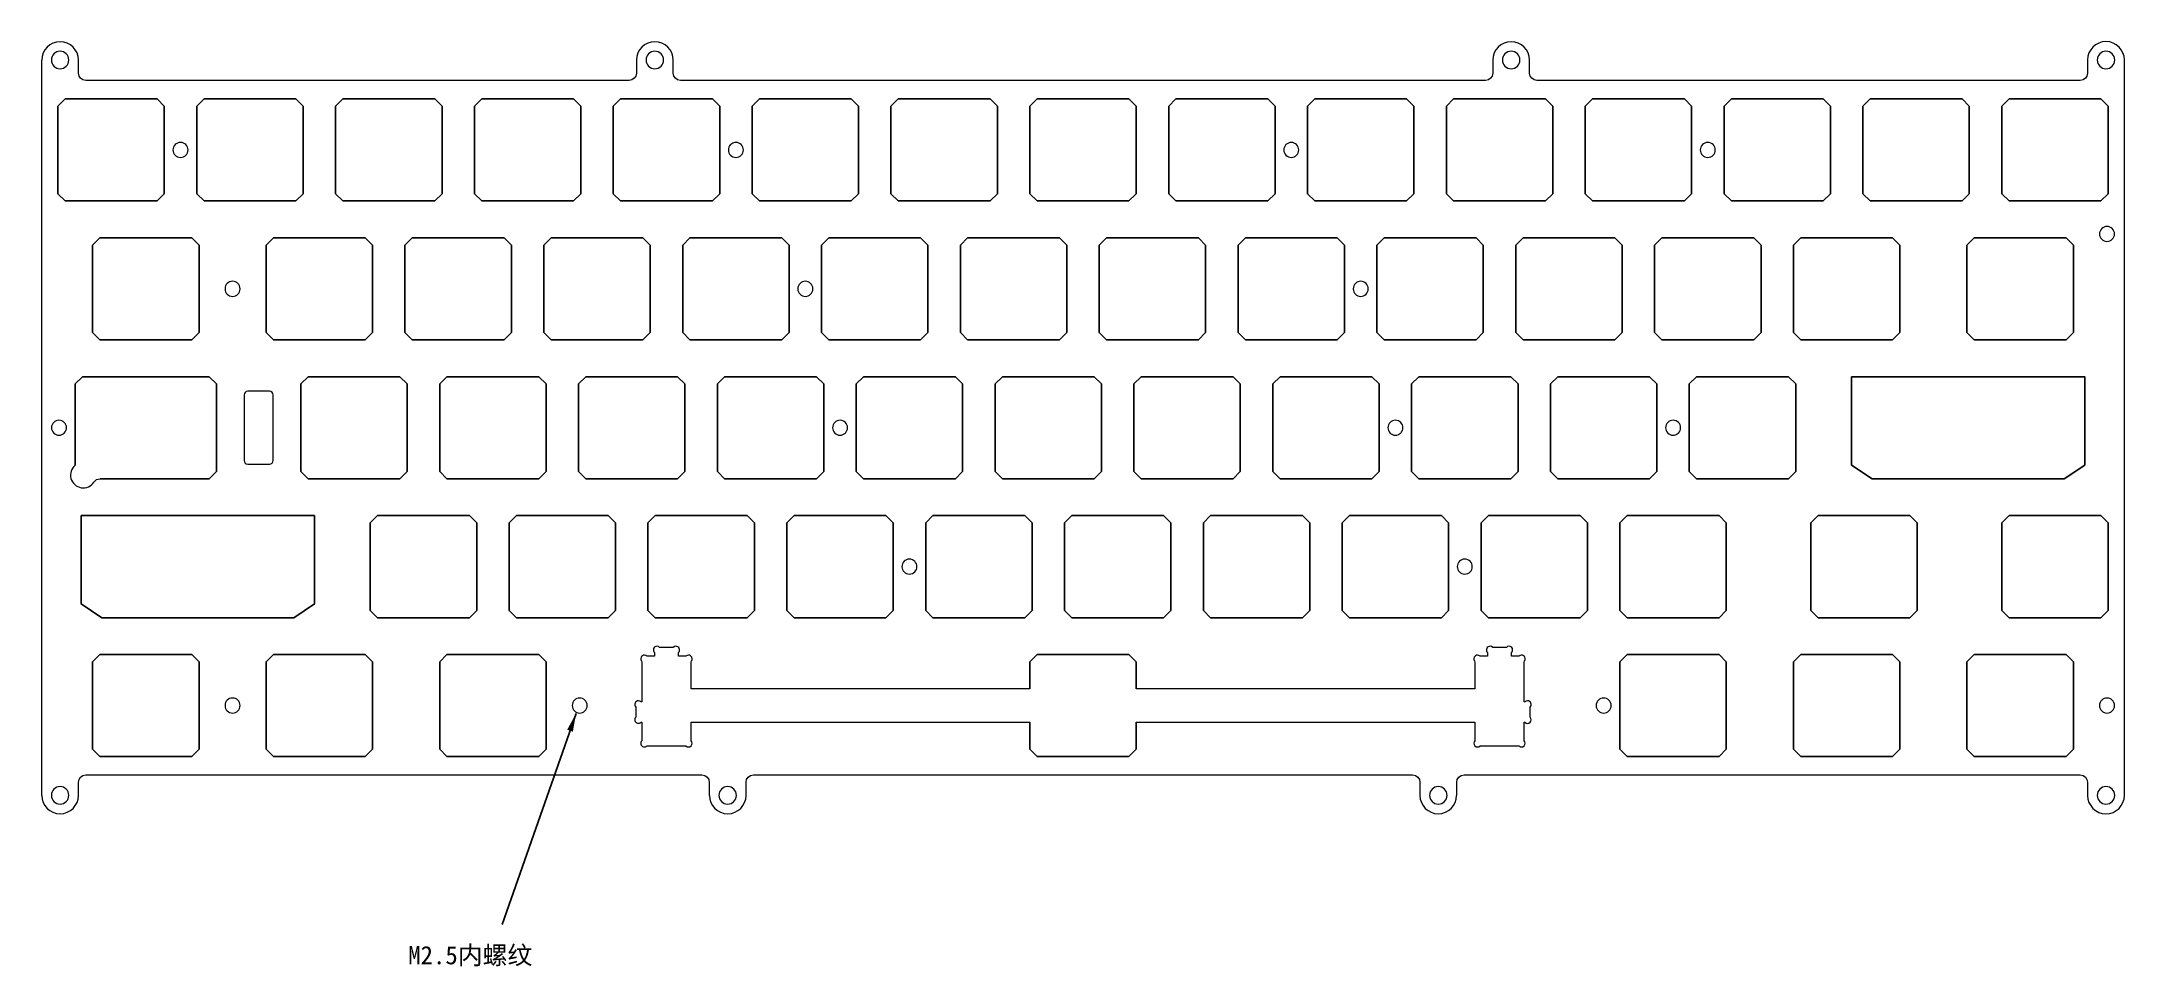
# Model space of a CAD drawing. Header units: millimetres. Extents: x -285 to 1, y -278 to -151.
import ezdxf

# ---------------------------------------------------------------- set-up
doc = ezdxf.new("R2010")
doc.units = ezdxf.units.MM
doc.header["$MEASUREMENT"] = 0
doc.dimstyles.new('ISO-25', dxfattribs={"dimtxt": 2.5, "dimasz": 2.5, "dimexe": 1.25, "dimexo": 0.625, "dimtad": 1, "dimtxsty": 'Standard', "dimcen": 2.5, "dimadec": 0, "dimazin": 0, "dimtfac": 1, "dimtmove": 0, "dimatfit": 3, "dimfxl": 1, "dimarcsym": 0})

msp = doc.modelspace()

# ---------------------------------------------------------------- linework, layer by layer
at = {"color": 0, "linetype": 'Continuous', "lineweight": 0, "extrusion": (-1e-16, -1, 5.2e-15)}
for p, q in [((-284.97, -153.58), (-284.97, -254.43)), ((-279.92, -155.38), (-279.92, -153.58)), ((-203.37, -153.58), (-203.37, -155.38)), ((-198.32, -155.38), (-198.32, -153.58)), ((-85.87, -153.58), (-85.87, -155.38)), ((-80.82, -155.38), (-80.82, -153.58)), ((-4.27, -153.58), (-4.27, -155.38)), ((0.78, -254.43), (0.78, -153.58)), ((-204.37, -156.38), (-278.92, -156.38)), ((-86.87, -156.38), (-197.32, -156.38)), ((-5.27, -156.38), (-79.82, -156.38)), ((-257.2, -199.51), (-257.2, -208.51)), ((-253.7, -199.01), (-256.7, -199.01)), ((-253.2, -208.51), (-253.2, -199.51)), ((-256.7, -209.01), (-253.7, -209.01)), ((-198.3, -234.14), (-200.19, -234.14)), ((-84, -234.14), (-85.89, -234.14)), ((-202.62, -236.05), (-202.62, -241.61)), ((-200.89, -235.34), (-201.91, -235.34)), ((-200.89, -234.85), (-200.89, -235.34)), ((-197.59, -235.34), (-197.59, -234.85)), ((-196.58, -235.34), (-197.59, -235.34)), ((-195.87, -239.81), (-195.87, -236.05)), ((-88.32, -236.05), (-88.32, -239.81)), ((-86.59, -235.34), (-87.61, -235.34)), ((-86.59, -234.85), (-86.59, -235.34)), ((-83.3, -235.34), (-83.3, -234.85)), ((-82.28, -235.34), (-83.3, -235.34)), ((-81.57, -241.61), (-81.57, -236.05)), ((-149.39, -239.81), (-195.87, -239.81)), ((-88.32, -239.81), (-134.79, -239.81)), ((-203.44, -242.32), (-203.44, -243.7)), ((-202.62, -241.61), (-202.74, -241.61)), ((-81.45, -241.61), (-81.57, -241.61)), ((-80.74, -243.7), (-80.74, -242.32)), ((-202.74, -244.41), (-202.62, -244.41)), ((-202.62, -244.41), (-202.62, -246.93)), ((-195.87, -244.41), (-149.39, -244.41)), ((-195.87, -246.93), (-195.87, -244.41)), ((-134.79, -244.41), (-88.32, -244.41)), ((-88.32, -244.41), (-88.32, -246.93)), ((-81.57, -244.41), (-81.45, -244.41)), ((-81.57, -246.93), (-81.57, -244.41)), ((-201.91, -247.64), (-196.58, -247.64)), ((-87.61, -247.64), (-82.28, -247.64)), ((-279.92, -254.43), (-279.92, -252.63)), ((-278.92, -251.63), (-194.37, -251.63)), ((-193.37, -252.63), (-193.37, -254.43)), ((-188.32, -254.43), (-188.32, -252.63)), ((-187.32, -251.63), (-96.87, -251.63)), ((-95.87, -252.63), (-95.87, -254.43)), ((-90.82, -254.43), (-90.82, -252.63)), ((-89.82, -251.63), (-5.27, -251.63)), ((-4.27, -252.63), (-4.27, -254.43))]:
    msp.add_line(p, q, dxfattribs=at)
at = {"color": 7, "linetype": 'Continuous'}
for p, q in [((-281.74, -158.91), (-282.74, -159.91)), ((-282.74, -159.91), (-282.74, -171.91)), ((-269.14, -158.91), (-281.74, -158.91)), ((-268.14, -159.91), (-269.14, -158.91)), ((-268.14, -171.91), (-268.14, -159.91)), ((-262.69, -158.91), (-263.69, -159.91)), ((-263.69, -159.91), (-263.69, -171.91)), ((-250.09, -158.91), (-262.69, -158.91)), ((-249.09, -159.91), (-250.09, -158.91)), ((-249.09, -171.91), (-249.09, -159.91)), ((-243.64, -158.91), (-244.64, -159.91)), ((-244.64, -159.91), (-244.64, -171.91)), ((-231.04, -158.91), (-243.64, -158.91)), ((-230.04, -159.91), (-231.04, -158.91)), ((-230.04, -171.91), (-230.04, -159.91)), ((-224.59, -158.91), (-225.59, -159.91)), ((-225.59, -159.91), (-225.59, -171.91)), ((-211.99, -158.91), (-224.59, -158.91)), ((-210.99, -159.91), (-211.99, -158.91)), ((-210.99, -171.91), (-210.99, -159.91)), ((-205.54, -158.91), (-206.54, -159.91)), ((-206.54, -159.91), (-206.54, -171.91)), ((-192.94, -158.91), (-205.54, -158.91)), ((-191.94, -159.91), (-192.94, -158.91)), ((-191.94, -171.91), (-191.94, -159.91)), ((-186.49, -158.91), (-187.49, -159.91)), ((-187.49, -159.91), (-187.49, -171.91)), ((-173.89, -158.91), (-186.49, -158.91)), ((-172.89, -159.91), (-173.89, -158.91)), ((-172.89, -171.91), (-172.89, -159.91)), ((-167.44, -158.91), (-168.44, -159.91)), ((-168.44, -159.91), (-168.44, -171.91)), ((-154.84, -158.91), (-167.44, -158.91)), ((-153.84, -159.91), (-154.84, -158.91)), ((-153.84, -171.91), (-153.84, -159.91)), ((-148.39, -158.91), (-149.39, -159.91)), ((-149.39, -159.91), (-149.39, -171.91)), ((-135.79, -158.91), (-148.39, -158.91)), ((-134.79, -159.91), (-135.79, -158.91)), ((-134.79, -171.91), (-134.79, -159.91)), ((-129.34, -158.91), (-130.34, -159.91)), ((-130.34, -159.91), (-130.34, -171.91)), ((-116.74, -158.91), (-129.34, -158.91)), ((-115.74, -159.91), (-116.74, -158.91)), ((-115.74, -171.91), (-115.74, -159.91)), ((-110.29, -158.91), (-111.29, -159.91)), ((-111.29, -159.91), (-111.29, -171.91)), ((-97.69, -158.91), (-110.29, -158.91)), ((-96.69, -159.91), (-97.69, -158.91)), ((-96.69, -171.91), (-96.69, -159.91)), ((-91.24, -158.91), (-92.24, -159.91)), ((-92.24, -159.91), (-92.24, -171.91)), ((-78.64, -158.91), (-91.24, -158.91)), ((-77.64, -159.91), (-78.64, -158.91)), ((-77.64, -171.91), (-77.64, -159.91)), ((-72.19, -158.91), (-73.19, -159.91)), ((-73.19, -159.91), (-73.19, -171.91)), ((-59.59, -158.91), (-72.19, -158.91)), ((-58.59, -159.91), (-59.59, -158.91)), ((-58.59, -171.91), (-58.59, -159.91)), ((-53.14, -158.91), (-54.14, -159.91)), ((-54.14, -159.91), (-54.14, -171.91)), ((-40.54, -158.91), (-53.14, -158.91)), ((-39.54, -159.91), (-40.54, -158.91)), ((-39.54, -171.91), (-39.54, -159.91)), ((-34.09, -158.91), (-35.09, -159.91)), ((-35.09, -159.91), (-35.09, -171.91)), ((-21.49, -158.91), (-34.09, -158.91)), ((-20.49, -159.91), (-21.49, -158.91)), ((-20.49, -171.91), (-20.49, -159.91)), ((-15.04, -158.91), (-16.04, -159.91)), ((-16.04, -159.91), (-16.04, -171.91)), ((-2.44, -158.91), (-15.04, -158.91)), ((-1.44, -159.91), (-2.44, -158.91)), ((-1.44, -171.91), (-1.44, -159.91)), ((-282.74, -171.91), (-281.74, -172.91)), ((-269.14, -172.91), (-268.14, -171.91)), ((-263.69, -171.91), (-262.69, -172.91)), ((-250.09, -172.91), (-249.09, -171.91)), ((-244.64, -171.91), (-243.64, -172.91)), ((-231.04, -172.91), (-230.04, -171.91)), ((-225.59, -171.91), (-224.59, -172.91)), ((-211.99, -172.91), (-210.99, -171.91)), ((-206.54, -171.91), (-205.54, -172.91)), ((-192.94, -172.91), (-191.94, -171.91)), ((-187.49, -171.91), (-186.49, -172.91)), ((-173.89, -172.91), (-172.89, -171.91)), ((-168.44, -171.91), (-167.44, -172.91)), ((-154.84, -172.91), (-153.84, -171.91)), ((-149.39, -171.91), (-148.39, -172.91)), ((-135.79, -172.91), (-134.79, -171.91)), ((-130.34, -171.91), (-129.34, -172.91)), ((-116.74, -172.91), (-115.74, -171.91)), ((-111.29, -171.91), (-110.29, -172.91)), ((-97.69, -172.91), (-96.69, -171.91)), ((-92.24, -171.91), (-91.24, -172.91)), ((-78.64, -172.91), (-77.64, -171.91)), ((-73.19, -171.91), (-72.19, -172.91)), ((-59.59, -172.91), (-58.59, -171.91)), ((-54.14, -171.91), (-53.14, -172.91)), ((-40.54, -172.91), (-39.54, -171.91)), ((-35.09, -171.91), (-34.09, -172.91)), ((-21.49, -172.91), (-20.49, -171.91)), ((-16.04, -171.91), (-15.04, -172.91)), ((-2.44, -172.91), (-1.44, -171.91)), ((-276.98, -177.96), (-277.98, -178.96)), ((-277.98, -178.96), (-277.98, -190.96)), ((-264.38, -177.96), (-276.98, -177.96)), ((-263.38, -178.96), (-264.38, -177.96)), ((-263.38, -190.96), (-263.38, -178.96)), ((-253.17, -177.96), (-254.17, -178.96)), ((-254.17, -178.96), (-254.17, -190.96)), ((-240.57, -177.96), (-253.17, -177.96)), ((-239.57, -178.96), (-240.57, -177.96)), ((-239.57, -190.96), (-239.57, -178.96)), ((-234.12, -177.96), (-235.12, -178.96)), ((-235.12, -178.96), (-235.12, -190.96)), ((-221.52, -177.96), (-234.12, -177.96)), ((-220.52, -178.96), (-221.52, -177.96)), ((-220.52, -190.96), (-220.52, -178.96)), ((-215.07, -177.96), (-216.07, -178.96)), ((-216.07, -178.96), (-216.07, -190.96)), ((-202.47, -177.96), (-215.07, -177.96)), ((-201.47, -178.96), (-202.47, -177.96)), ((-201.47, -190.96), (-201.47, -178.96)), ((-196.02, -177.96), (-197.02, -178.96)), ((-197.02, -178.96), (-197.02, -190.96)), ((-183.42, -177.96), (-196.02, -177.96)), ((-182.42, -178.96), (-183.42, -177.96)), ((-182.42, -190.96), (-182.42, -178.96)), ((-176.97, -177.96), (-177.97, -178.96)), ((-177.97, -178.96), (-177.97, -190.96)), ((-164.37, -177.96), (-176.97, -177.96)), ((-163.37, -178.96), (-164.37, -177.96)), ((-163.37, -190.96), (-163.37, -178.96)), ((-157.92, -177.96), (-158.92, -178.96)), ((-158.92, -178.96), (-158.92, -190.96)), ((-145.32, -177.96), (-157.92, -177.96)), ((-144.32, -178.96), (-145.32, -177.96)), ((-144.32, -190.96), (-144.32, -178.96)), ((-138.87, -177.96), (-139.87, -178.96)), ((-139.87, -178.96), (-139.87, -190.96)), ((-126.27, -177.96), (-138.87, -177.96)), ((-125.27, -178.96), (-126.27, -177.96)), ((-125.27, -190.96), (-125.27, -178.96)), ((-119.82, -177.96), (-120.82, -178.96)), ((-120.82, -178.96), (-120.82, -190.96)), ((-107.22, -177.96), (-119.82, -177.96)), ((-106.22, -178.96), (-107.22, -177.96)), ((-106.22, -190.96), (-106.22, -178.96)), ((-100.77, -177.96), (-101.77, -178.96)), ((-101.77, -178.96), (-101.77, -190.96)), ((-88.17, -177.96), (-100.77, -177.96)), ((-87.17, -178.96), (-88.17, -177.96)), ((-87.17, -190.96), (-87.17, -178.96)), ((-81.72, -177.96), (-82.72, -178.96)), ((-82.72, -178.96), (-82.72, -190.96)), ((-69.12, -177.96), (-81.72, -177.96)), ((-68.12, -178.96), (-69.12, -177.96)), ((-68.12, -190.96), (-68.12, -178.96)), ((-62.67, -177.96), (-63.67, -178.96)), ((-63.67, -178.96), (-63.67, -190.96)), ((-50.07, -177.96), (-62.67, -177.96)), ((-49.07, -178.96), (-50.07, -177.96)), ((-49.07, -190.96), (-49.07, -178.96)), ((-43.62, -177.96), (-44.62, -178.96)), ((-44.62, -178.96), (-44.62, -190.96)), ((-31.02, -177.96), (-43.62, -177.96)), ((-30.02, -178.96), (-31.02, -177.96)), ((-30.02, -190.96), (-30.02, -178.96)), ((-19.81, -177.96), (-20.81, -178.96)), ((-20.81, -178.96), (-20.81, -190.96)), ((-7.21, -177.96), (-19.81, -177.96)), ((-6.21, -178.96), (-7.21, -177.96)), ((-6.21, -190.96), (-6.21, -178.96)), ((-277.98, -190.96), (-276.98, -191.96)), ((-264.38, -191.96), (-263.38, -190.96)), ((-254.17, -190.96), (-253.17, -191.96)), ((-240.57, -191.96), (-239.57, -190.96)), ((-235.12, -190.96), (-234.12, -191.96)), ((-221.52, -191.96), (-220.52, -190.96)), ((-216.07, -190.96), (-215.07, -191.96)), ((-202.47, -191.96), (-201.47, -190.96)), ((-197.02, -190.96), (-196.02, -191.96)), ((-183.42, -191.96), (-182.42, -190.96)), ((-177.97, -190.96), (-176.97, -191.96)), ((-164.37, -191.96), (-163.37, -190.96)), ((-158.92, -190.96), (-157.92, -191.96)), ((-145.32, -191.96), (-144.32, -190.96)), ((-139.87, -190.96), (-138.87, -191.96)), ((-126.27, -191.96), (-125.27, -190.96)), ((-120.82, -190.96), (-119.82, -191.96)), ((-107.22, -191.96), (-106.22, -190.96)), ((-101.77, -190.96), (-100.77, -191.96)), ((-88.17, -191.96), (-87.17, -190.96)), ((-82.72, -190.96), (-81.72, -191.96)), ((-69.12, -191.96), (-68.12, -190.96)), ((-63.67, -190.96), (-62.67, -191.96)), ((-50.07, -191.96), (-49.07, -190.96)), ((-44.62, -190.96), (-43.62, -191.96)), ((-31.02, -191.96), (-30.02, -190.96)), ((-20.81, -190.96), (-19.81, -191.96)), ((-7.21, -191.96), (-6.21, -190.96)), ((-279.36, -197.01), (-280.36, -198.01)), ((-262, -197.01), (-279.36, -197.01)), ((-261, -198.01), (-262, -197.01)), ((-261, -198.01), (-262, -197.01)), ((-248.41, -197.01), (-249.41, -198.01)), ((-235.81, -197.01), (-248.41, -197.01)), ((-234.81, -198.01), (-235.81, -197.01)), ((-229.36, -197.01), (-230.36, -198.01)), ((-216.76, -197.01), (-229.36, -197.01)), ((-215.76, -198.01), (-216.76, -197.01)), ((-210.31, -197.01), (-211.31, -198.01)), ((-197.71, -197.01), (-210.31, -197.01)), ((-196.71, -198.01), (-197.71, -197.01)), ((-191.26, -197.01), (-192.26, -198.01)), ((-178.66, -197.01), (-191.26, -197.01)), ((-177.66, -198.01), (-178.66, -197.01)), ((-172.21, -197.01), (-173.21, -198.01)), ((-159.61, -197.01), (-172.21, -197.01)), ((-158.61, -198.01), (-159.61, -197.01)), ((-153.16, -197.01), (-154.16, -198.01)), ((-140.56, -197.01), (-153.16, -197.01)), ((-139.56, -198.01), (-140.56, -197.01)), ((-134.11, -197.01), (-135.11, -198.01)), ((-121.51, -197.01), (-134.11, -197.01)), ((-120.51, -198.01), (-121.51, -197.01)), ((-115.06, -197.01), (-116.06, -198.01)), ((-102.46, -197.01), (-115.06, -197.01)), ((-101.46, -198.01), (-102.46, -197.01)), ((-96.01, -197.01), (-97.01, -198.01)), ((-83.41, -197.01), (-96.01, -197.01)), ((-82.41, -198.01), (-83.41, -197.01)), ((-76.96, -197.01), (-77.96, -198.01)), ((-64.36, -197.01), (-76.96, -197.01)), ((-63.36, -198.01), (-64.36, -197.01)), ((-57.91, -197.01), (-58.91, -198.01)), ((-45.31, -197.01), (-57.91, -197.01)), ((-44.31, -198.01), (-45.31, -197.01)), ((-261, -210.01), (-261, -198.01)), ((-249.41, -198.01), (-249.41, -210.01)), ((-234.81, -210.01), (-234.81, -198.01)), ((-230.36, -198.01), (-230.36, -210.01)), ((-215.76, -210.01), (-215.76, -198.01)), ((-211.31, -198.01), (-211.31, -210.01)), ((-196.71, -210.01), (-196.71, -198.01)), ((-192.26, -198.01), (-192.26, -210.01)), ((-177.66, -210.01), (-177.66, -198.01)), ((-173.21, -198.01), (-173.21, -210.01)), ((-158.61, -210.01), (-158.61, -198.01)), ((-154.16, -198.01), (-154.16, -210.01)), ((-139.56, -210.01), (-139.56, -198.01)), ((-135.11, -198.01), (-135.11, -210.01)), ((-120.51, -210.01), (-120.51, -198.01)), ((-116.06, -198.01), (-116.06, -210.01)), ((-101.46, -210.01), (-101.46, -198.01)), ((-97.01, -198.01), (-97.01, -210.01)), ((-82.41, -210.01), (-82.41, -198.01)), ((-77.96, -198.01), (-77.96, -210.01)), ((-63.36, -210.01), (-63.36, -198.01)), ((-58.91, -198.01), (-58.91, -210.01)), ((-44.31, -210.01), (-44.31, -198.01)), ((-262, -211.01), (-261, -210.01)), ((-249.41, -210.01), (-248.41, -211.01)), ((-235.81, -211.01), (-234.81, -210.01)), ((-230.36, -210.01), (-229.36, -211.01)), ((-216.76, -211.01), (-215.76, -210.01)), ((-211.31, -210.01), (-210.31, -211.01)), ((-197.71, -211.01), (-196.71, -210.01)), ((-192.26, -210.01), (-191.26, -211.01)), ((-178.66, -211.01), (-177.66, -210.01)), ((-173.21, -210.01), (-172.21, -211.01)), ((-159.61, -211.01), (-158.61, -210.01)), ((-154.16, -210.01), (-153.16, -211.01)), ((-140.56, -211.01), (-139.56, -210.01)), ((-135.11, -210.01), (-134.11, -211.01)), ((-121.51, -211.01), (-120.51, -210.01)), ((-116.06, -210.01), (-115.06, -211.01)), ((-102.46, -211.01), (-101.46, -210.01)), ((-97.01, -210.01), (-96.01, -211.01)), ((-83.41, -211.01), (-82.41, -210.01)), ((-77.96, -210.01), (-76.96, -211.01)), ((-64.36, -211.01), (-63.36, -210.01)), ((-58.91, -210.01), (-57.91, -211.01)), ((-45.31, -211.01), (-44.31, -210.01)), ((-238.88, -216.06), (-239.88, -217.06)), ((-239.88, -217.06), (-239.88, -229.06)), ((-226.28, -216.06), (-238.88, -216.06)), ((-225.28, -217.06), (-226.28, -216.06)), ((-225.28, -229.06), (-225.28, -217.06)), ((-219.83, -216.06), (-220.83, -217.06)), ((-220.83, -217.06), (-220.83, -229.06)), ((-207.23, -216.06), (-219.83, -216.06)), ((-206.23, -217.06), (-207.23, -216.06)), ((-206.23, -229.06), (-206.23, -217.06)), ((-200.78, -216.06), (-201.78, -217.06)), ((-201.78, -217.06), (-201.78, -229.06)), ((-188.18, -216.06), (-200.78, -216.06)), ((-187.18, -217.06), (-188.18, -216.06)), ((-187.18, -229.06), (-187.18, -217.06)), ((-181.73, -216.06), (-182.73, -217.06)), ((-182.73, -217.06), (-182.73, -229.06)), ((-169.13, -216.06), (-181.73, -216.06)), ((-168.13, -217.06), (-169.13, -216.06)), ((-168.13, -229.06), (-168.13, -217.06)), ((-162.68, -216.06), (-163.68, -217.06)), ((-163.68, -217.06), (-163.68, -229.06)), ((-150.08, -216.06), (-162.68, -216.06)), ((-149.08, -217.06), (-150.08, -216.06)), ((-149.08, -229.06), (-149.08, -217.06)), ((-143.63, -216.06), (-144.63, -217.06)), ((-144.63, -217.06), (-144.63, -229.06)), ((-131.03, -216.06), (-143.63, -216.06)), ((-130.03, -217.06), (-131.03, -216.06)), ((-130.03, -229.06), (-130.03, -217.06)), ((-124.58, -216.06), (-125.58, -217.06)), ((-125.58, -217.06), (-125.58, -229.06)), ((-111.98, -216.06), (-124.58, -216.06)), ((-110.98, -217.06), (-111.98, -216.06)), ((-110.98, -229.06), (-110.98, -217.06)), ((-105.53, -216.06), (-106.53, -217.06)), ((-106.53, -217.06), (-106.53, -229.06)), ((-92.93, -216.06), (-105.53, -216.06)), ((-91.93, -217.06), (-92.93, -216.06)), ((-91.93, -229.06), (-91.93, -217.06)), ((-86.48, -216.06), (-87.48, -217.06)), ((-87.48, -217.06), (-87.48, -229.06)), ((-73.88, -216.06), (-86.48, -216.06)), ((-72.88, -217.06), (-73.88, -216.06)), ((-72.88, -229.06), (-72.88, -217.06)), ((-67.43, -216.06), (-68.43, -217.06)), ((-68.43, -217.06), (-68.43, -229.06)), ((-54.83, -216.06), (-67.43, -216.06)), ((-53.83, -217.06), (-54.83, -216.06)), ((-53.83, -229.06), (-53.83, -217.06)), ((-41.24, -216.06), (-42.24, -217.06)), ((-42.24, -217.06), (-42.24, -229.06)), ((-28.64, -216.06), (-41.24, -216.06)), ((-27.64, -217.06), (-28.64, -216.06)), ((-27.64, -229.06), (-27.64, -217.06)), ((-15.04, -216.06), (-16.04, -217.06)), ((-16.04, -217.06), (-16.04, -229.06)), ((-2.44, -216.06), (-15.04, -216.06)), ((-1.44, -217.06), (-2.44, -216.06)), ((-1.44, -229.06), (-1.44, -217.06)), ((-239.88, -229.06), (-238.88, -230.06)), ((-226.28, -230.06), (-225.28, -229.06)), ((-220.83, -229.06), (-219.83, -230.06)), ((-207.23, -230.06), (-206.23, -229.06)), ((-201.78, -229.06), (-200.78, -230.06)), ((-188.18, -230.06), (-187.18, -229.06)), ((-182.73, -229.06), (-181.73, -230.06)), ((-169.13, -230.06), (-168.13, -229.06)), ((-163.68, -229.06), (-162.68, -230.06)), ((-150.08, -230.06), (-149.08, -229.06)), ((-144.63, -229.06), (-143.63, -230.06)), ((-131.03, -230.06), (-130.03, -229.06)), ((-125.58, -229.06), (-124.58, -230.06)), ((-111.98, -230.06), (-110.98, -229.06)), ((-106.53, -229.06), (-105.53, -230.06)), ((-92.93, -230.06), (-91.93, -229.06)), ((-87.48, -229.06), (-86.48, -230.06)), ((-73.88, -230.06), (-72.88, -229.06)), ((-68.43, -229.06), (-67.43, -230.06)), ((-54.83, -230.06), (-53.83, -229.06)), ((-42.24, -229.06), (-41.24, -230.06)), ((-28.64, -230.06), (-27.64, -229.06)), ((-16.04, -229.06), (-15.04, -230.06)), ((-2.44, -230.06), (-1.44, -229.06)), ((-276.98, -235.11), (-277.98, -236.11)), ((-277.98, -236.11), (-277.98, -248.11)), ((-264.38, -235.11), (-276.98, -235.11)), ((-263.38, -236.11), (-264.38, -235.11)), ((-263.38, -248.11), (-263.38, -236.11)), ((-253.17, -235.11), (-254.17, -236.11)), ((-254.17, -236.11), (-254.17, -248.11)), ((-240.57, -235.11), (-253.17, -235.11)), ((-239.57, -236.11), (-240.57, -235.11)), ((-239.57, -248.11), (-239.57, -236.11)), ((-229.36, -235.11), (-230.36, -236.11)), ((-230.36, -236.11), (-230.36, -248.11)), ((-216.76, -235.11), (-229.36, -235.11)), ((-215.76, -236.11), (-216.76, -235.11)), ((-215.76, -248.11), (-215.76, -236.11)), ((-148.39, -235.11), (-149.39, -236.11)), ((-149.39, -236.11), (-149.39, -239.81)), ((-135.79, -235.11), (-148.39, -235.11)), ((-134.79, -236.11), (-135.79, -235.11)), ((-134.79, -239.81), (-134.79, -236.11)), ((-67.43, -235.11), (-68.43, -236.11)), ((-68.43, -236.11), (-68.43, -248.11)), ((-54.83, -235.11), (-67.43, -235.11)), ((-53.83, -236.11), (-54.83, -235.11)), ((-53.83, -248.11), (-53.83, -236.11)), ((-43.62, -235.11), (-44.62, -236.11)), ((-44.62, -236.11), (-44.62, -248.11)), ((-31.02, -235.11), (-43.62, -235.11)), ((-30.02, -236.11), (-31.02, -235.11)), ((-30.02, -248.11), (-30.02, -236.11)), ((-19.81, -235.11), (-20.81, -236.11)), ((-20.81, -236.11), (-20.81, -248.11)), ((-7.21, -235.11), (-19.81, -235.11)), ((-6.21, -236.11), (-7.21, -235.11)), ((-6.21, -248.11), (-6.21, -236.11)), ((-277.98, -248.11), (-276.98, -249.11)), ((-264.38, -249.11), (-263.38, -248.11)), ((-254.17, -248.11), (-253.17, -249.11)), ((-240.57, -249.11), (-239.57, -248.11)), ((-230.36, -248.11), (-229.36, -249.11)), ((-216.76, -249.11), (-215.76, -248.11)), ((-149.39, -248.11), (-148.39, -249.11)), ((-135.79, -249.11), (-134.79, -248.11)), ((-68.43, -248.11), (-67.43, -249.11)), ((-54.83, -249.11), (-53.83, -248.11)), ((-44.62, -248.11), (-43.62, -249.11)), ((-31.02, -249.11), (-30.02, -248.11)), ((-20.81, -248.11), (-19.81, -249.11)), ((-7.21, -249.11), (-6.21, -248.11))]:
    msp.add_line(p, q, dxfattribs=at)
for p, q in [((-281.74, -172.91), (-269.14, -172.91)), ((-262.69, -172.91), (-250.09, -172.91)), ((-243.64, -172.91), (-231.04, -172.91)), ((-224.59, -172.91), (-211.99, -172.91)), ((-205.54, -172.91), (-192.94, -172.91)), ((-186.49, -172.91), (-173.89, -172.91)), ((-167.44, -172.91), (-154.84, -172.91)), ((-148.39, -172.91), (-135.79, -172.91)), ((-129.34, -172.91), (-116.74, -172.91)), ((-110.29, -172.91), (-97.69, -172.91)), ((-91.24, -172.91), (-78.64, -172.91)), ((-72.19, -172.91), (-59.59, -172.91)), ((-53.14, -172.91), (-40.54, -172.91)), ((-34.09, -172.91), (-21.49, -172.91)), ((-15.04, -172.91), (-2.44, -172.91)), ((-276.98, -191.96), (-264.38, -191.96)), ((-253.17, -191.96), (-240.57, -191.96)), ((-234.12, -191.96), (-221.52, -191.96)), ((-215.07, -191.96), (-202.47, -191.96)), ((-196.02, -191.96), (-183.42, -191.96)), ((-176.97, -191.96), (-164.37, -191.96)), ((-157.92, -191.96), (-145.32, -191.96)), ((-138.87, -191.96), (-126.27, -191.96)), ((-119.82, -191.96), (-107.22, -191.96)), ((-100.77, -191.96), (-88.17, -191.96)), ((-81.72, -191.96), (-69.12, -191.96)), ((-62.67, -191.96), (-50.07, -191.96)), ((-43.62, -191.96), (-31.02, -191.96)), ((-19.81, -191.96), (-7.21, -191.96)), ((-276.96, -211.01), (-262, -211.01)), ((-248.41, -211.01), (-235.81, -211.01)), ((-229.36, -211.01), (-216.76, -211.01)), ((-210.31, -211.01), (-197.71, -211.01)), ((-191.26, -211.01), (-178.66, -211.01)), ((-172.21, -211.01), (-159.61, -211.01)), ((-153.16, -211.01), (-140.56, -211.01)), ((-134.11, -211.01), (-121.51, -211.01)), ((-115.06, -211.01), (-102.46, -211.01)), ((-96.01, -211.01), (-83.41, -211.01)), ((-76.96, -211.01), (-64.36, -211.01)), ((-57.91, -211.01), (-45.31, -211.01)), ((-238.88, -230.06), (-226.28, -230.06)), ((-219.83, -230.06), (-207.23, -230.06)), ((-200.78, -230.06), (-188.18, -230.06)), ((-181.73, -230.06), (-169.13, -230.06)), ((-162.68, -230.06), (-150.08, -230.06)), ((-143.63, -230.06), (-131.03, -230.06)), ((-124.58, -230.06), (-111.98, -230.06)), ((-105.53, -230.06), (-92.93, -230.06)), ((-86.48, -230.06), (-73.88, -230.06)), ((-67.43, -230.06), (-54.83, -230.06)), ((-41.24, -230.06), (-28.64, -230.06)), ((-15.04, -230.06), (-2.44, -230.06)), ((-149.39, -248.11), (-149.39, -244.41)), ((-134.79, -244.41), (-134.79, -248.11)), ((-276.98, -249.11), (-264.38, -249.11)), ((-253.17, -249.11), (-240.57, -249.11)), ((-229.36, -249.11), (-216.76, -249.11)), ((-148.39, -249.11), (-135.79, -249.11)), ((-67.43, -249.11), (-54.83, -249.11)), ((-43.62, -249.11), (-31.02, -249.11)), ((-19.81, -249.11), (-7.21, -249.11))]:
    msp.add_line(p, q)
at = {"color": 7, "true_color": 0xffffff}
msp.add_line((-280.36, -198.01), (-280.36, -209.15), dxfattribs=at)
for points in [[(-36.65, -197.01), (-4.65, -197.01), (-4.65, -209.13), (-7.47, -211.01), (-33.83, -211.01), (-36.65, -209.13)], [(-279.54, -216.06), (-247.54, -216.06), (-247.54, -228.18), (-250.36, -230.06), (-276.72, -230.06), (-279.54, -228.18)]]:
    msp.add_lwpolyline(points, close=True)
at = {"color": 0, "linetype": 'Continuous', "lineweight": 0}
for centre, radius, start, end in [((-282.44, -153.58), 2.52, 90, 180), ((-282.44, -153.58), 2.52, 360, 90), ((-200.84, -153.58), 2.52, 90, 180), ((-200.84, -153.58), 2.52, 360, 90), ((-83.35, -153.58), 2.52, 90, 180), ((-83.35, -153.58), 2.52, 360, 90), ((-1.74, -153.58), 2.53, 90, 180), ((-1.74, -153.58), 2.53, 360, 90), ((-282.44, -153.58), 1.2, 90, 270), ((-282.44, -153.58), 1.2, 270, 90), ((-200.84, -153.58), 1.2, 90, 270), ((-200.84, -153.58), 1.2, 270, 90), ((-83.35, -153.58), 1.2, 90, 270), ((-83.35, -153.58), 1.2, 270, 90), ((-1.74, -153.58), 1.2, 90, 270), ((-1.74, -153.58), 1.2, 270, 90), ((-256.7, -199.51), 0.5, 90, 180), ((-253.7, -199.51), 0.5, 0, 90), ((-256.7, -208.51), 0.5, 180, 270), ((-253.7, -208.51), 0.5, 270, 0), ((-279.26, -210.51), 1.75, 128.9448, 326.9443), ((-200.54, -234.49), 0.5, 90, 225.0162), ((-200.54, -234.49), 0.5, 45, 90), ((-197.95, -234.49), 0.5, 90, 135), ((-197.95, -234.49), 0.5, 315, 90), ((-86.24, -234.49), 0.5, 90, 225.0162), ((-86.24, -234.49), 0.5, 45, 90), ((-83.65, -234.49), 0.5, 90, 135), ((-83.65, -234.49), 0.5, 315, 90), ((-202.27, -235.69), 0.5, 90, 225.0162), ((-202.27, -235.69), 0.5, 45, 90), ((-196.22, -235.69), 0.5, 90, 135), ((-196.22, -235.69), 0.5, 315, 90), ((-87.97, -235.69), 0.5, 90, 225), ((-87.97, -235.69), 0.5, 45, 90), ((-81.92, -235.69), 0.5, 90, 135), ((-81.92, -235.69), 0.5, 315, 90), ((-203.09, -241.96), 0.5, 90, 225.0113), ((-203.09, -241.96), 0.5, 45, 90), ((-81.1, -241.96), 0.5, 90, 135), ((-81.1, -241.96), 0.5, 315, 90), ((-203.09, -244.05), 0.5, 134.9887, 315), ((-81.1, -244.06), 0.5, 225, 45), ((-202.27, -247.29), 0.5, 134.9838, 315), ((-196.22, -247.29), 0.5, 225, 45), ((-87.97, -247.29), 0.5, 135, 315), ((-81.92, -247.29), 0.5, 225, 45), ((-282.44, -254.43), 1.2, 90, 270), ((-282.44, -254.43), 1.2, 270, 90), ((-190.84, -254.43), 1.2, 90, 270), ((-190.84, -254.43), 1.2, 270, 90), ((-93.35, -254.43), 1.2, 90, 270), ((-93.35, -254.43), 1.2, 270, 90), ((-1.74, -254.43), 1.2, 90, 270), ((-1.74, -254.43), 1.2, 270, 90), ((-282.44, -254.43), 2.52, 180, 0), ((-190.84, -254.43), 2.52, 180, 0), ((-93.35, -254.43), 2.52, 180, 0), ((-1.74, -254.43), 2.53, 180, 0)]:
    msp.add_arc(centre, radius, start, end, dxfattribs=at)
at = {"color": 0, "linetype": 'Continuous', "lineweight": 0, "extrusion": (0, 0, -1)}
for centre, start, end in [((278.92, -155.38), 270, 0), ((204.37, -155.38), 180, 270), ((197.32, -155.38), 270, 0), ((86.87, -155.38), 180, 270), ((79.82, -155.38), 270, 0), ((5.27, -155.38), 180, 270), ((276.96, -212.01), 33.0557, 90), ((278.92, -252.63), 0, 90), ((194.37, -252.63), 90, 180), ((187.32, -252.63), 0, 90), ((96.87, -252.63), 90, 180), ((89.82, -252.63), 0, 90), ((5.27, -252.63), 90, 180)]:
    msp.add_arc(centre, 1, start, end, dxfattribs=at)
at = {"color": 1, "linetype": 'Continuous', "lineweight": 0}
for centre, start, end in [((-265.92, -165.91), 90, 270), ((-265.92, -165.91), 270, 90), ((-189.72, -165.91), 90, 270), ((-189.72, -165.91), 270, 90), ((-113.52, -165.91), 90, 270), ((-113.52, -165.91), 270, 90), ((-56.37, -165.91), 90, 270), ((-56.37, -165.91), 270, 90), ((-1.6, -177.43), 90, 270), ((-1.6, -177.43), 270, 90), ((-258.78, -184.96), 90, 270), ((-258.78, -184.96), 270, 90), ((-180.19, -184.96), 90, 270), ((-180.19, -184.96), 270, 90), ((-103.99, -184.96), 90, 270), ((-103.99, -184.96), 270, 90), ((-282.59, -204.01), 90, 270), ((-282.59, -204.01), 270, 90), ((-175.43, -204.01), 90, 270), ((-175.43, -204.01), 270, 90), ((-99.23, -204.01), 90, 270), ((-99.23, -204.01), 270, 90), ((-61.13, -204.01), 90, 270), ((-61.13, -204.01), 270, 90), ((-165.91, -223.06), 90, 270), ((-165.91, -223.06), 270, 90), ((-89.71, -223.06), 90, 270), ((-89.71, -223.06), 270, 90), ((-258.78, -242.11), 90, 270), ((-258.78, -242.11), 270, 90), ((-211.15, -242.11), 90, 270), ((-211.15, -242.11), 270, 90), ((-70.66, -242.11), 90, 270), ((-70.66, -242.11), 270, 90), ((-1.6, -242.11), 90, 270), ((-1.6, -242.11), 270, 90)]:
    msp.add_arc(centre, 1.03, start, end, dxfattribs=at)

# ---------------------------------------------------------------- texts
at = {"color": 1, "insert": (-234.68, -275.1), "char_height": 2.5, "attachment_point": 1}
msp.add_mtext_dynamic_manual_height_columns('{\\fSimSun|b0|i0|c134|p2;M2.5内螺纹}', width=26.3209, gutter_width=12.5, heights=[0], dxfattribs=at)

# ---------------------------------------------------------------- leaders
at = {"color": 1}
msp.add_leader([(-211.65, -243.2), (-221.77, -272.16)], dimstyle='ISO-25', override={"dimgap": 0.625, "dimtad": 0}, dxfattribs=at)

doc.saveas('drawing.dxf')
